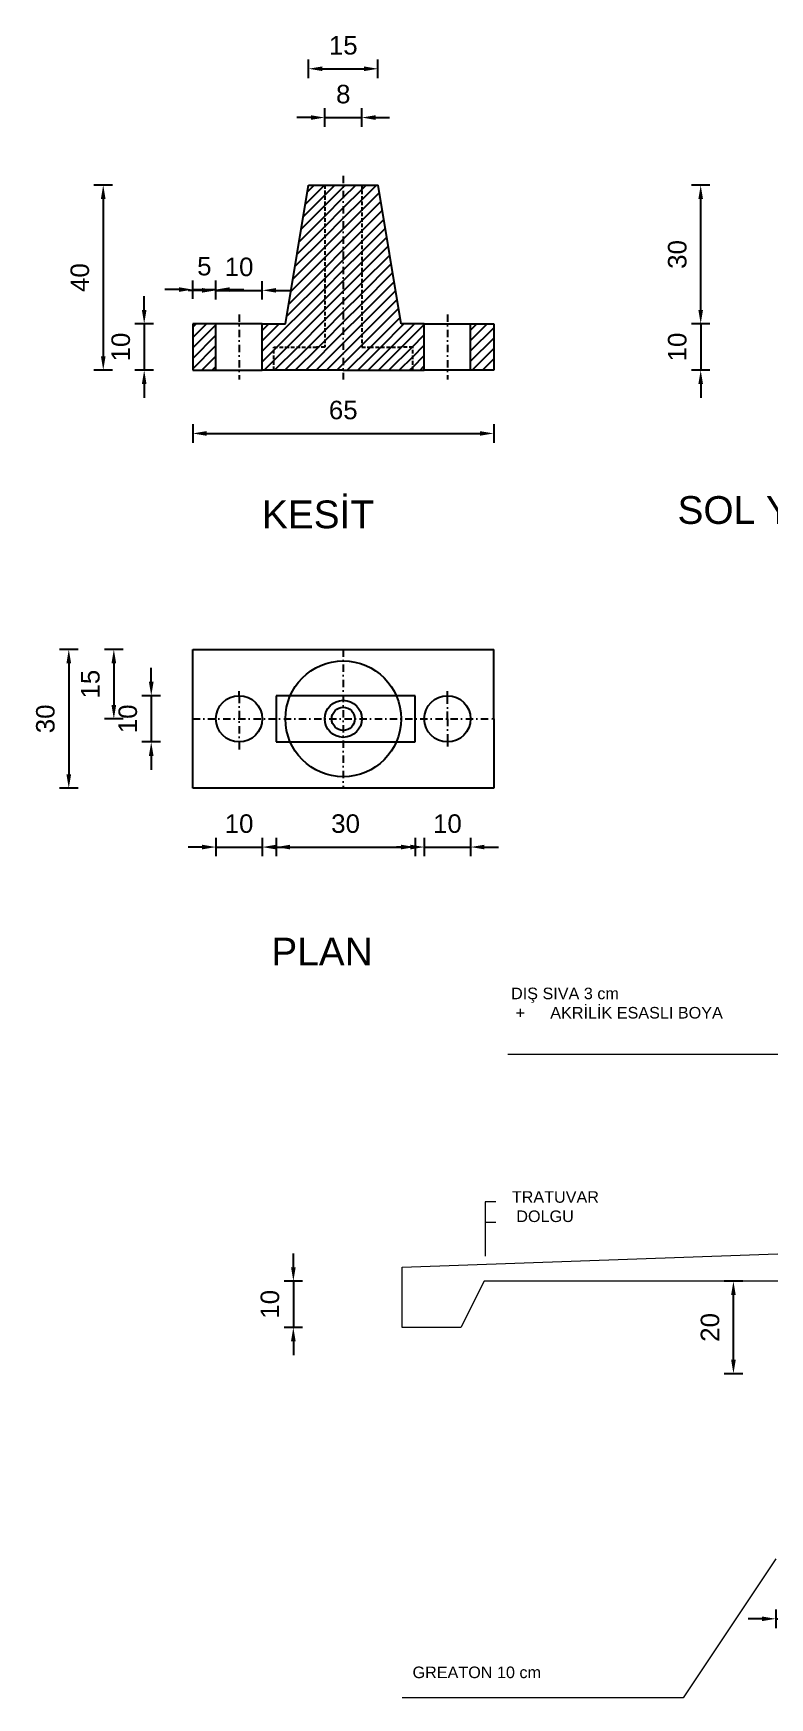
# Model space of a CAD drawing. Header units: millimetres. Extents: x 2100 to 32787, y 24082 to 35493.
# Drawn here: x 4452.3 to 4611.4, y 24094.3 to 24453.9 of the extents above; entities that cross this region are included whole.
import ezdxf

# ---------------------------------------------------------------- set-up
doc = ezdxf.new("R2010")
doc.units = ezdxf.units.MM
doc.linetypes.add('DASHDOT2', pattern=[12.7, 6.35, -3.175, 0, -3.175])
doc.linetypes.add('HIDDEN2', pattern=[4.7625, 3.175, -1.5875])
doc.layers.get('Defpoints').update_dxf_attribs({"color": 231, "linetype": 'HIDDEN2'})
for name, color, linetype in [('GİZLİ', 71, 'HIDDEN2'), ('MERKEZ', 51, 'DASHDOT2'), ('TARAMA', 130, 'Continuous'), ('YAZI', 20, 'Continuous'), ('ÖLÇÜ', 181, 'Continuous')]:
    doc.layers.add(name, color=color, linetype=linetype)
doc.styles.add('Annotative', font='arial.ttf')
doc.styles.get("Standard").update_dxf_attribs({"font": 'arial.ttf'})
doc.dimstyles.new('ISO-25', dxfattribs={"dimtxt": 4, "dimasz": 3, "dimexe": 2, "dimexo": 0.625, "dimgap": 3, "dimtad": 1, "dimtxsty": 'Standard', "dimcen": 2.5, "dimadec": 0, "dimazin": 0, "dimtfac": 1, "dimtix": 1, "dimtmove": 0, "dimatfit": 0, "dimfxl": 2, "dimfxlon": 1, "dimarcsym": 0})
pattern_1 = [(45, (-4733.7404, -386.1261), (-1.122532015, 1.122532015), [])]

# ---------------------------------------------------------------- blocks, each defined once
blk = doc.blocks.new('*D2492')
at = {"layer": 'Defpoints', "color": 0, "lineweight": 70, "ltscale": 0.25, "transparency": 16777216}
for p in [(4526.76, 24446.26), (4511.76, 24421.14), (4526.76, 24421.14)]:
    blk.add_point(p, dxfattribs=at)
at = {"layer": 'ÖLÇÜ', "color": 0, "lineweight": -2, "ltscale": 0.25, "transparency": 16777216}
for p, q in [((4511.76, 24444.26), (4511.76, 24448.26)), ((4514.76, 24446.26), (4523.76, 24446.26)), ((4526.76, 24444.26), (4526.76, 24448.26))]:
    blk.add_line(p, q, dxfattribs=at)
at = {"layer": 'ÖLÇÜ', "color": 0, "lineweight": 70, "ltscale": 0.25, "transparency": 16777216}
for points in [[(4514.76, 24446.76), (4514.76, 24445.76), (4511.76, 24446.26)], [(4523.76, 24446.76), (4523.76, 24445.76), (4526.76, 24446.26)]]:
    blk.add_solid(points, dxfattribs=at)
at = {"layer": 'ÖLÇÜ', "color": 0, "ltscale": 0.25, "transparency": 16777216, "insert": (4519.26, 24451.3), "char_height": 4, "attachment_point": 5}
blk.add_mtext('15', dxfattribs=at)
blk = doc.blocks.new('*D2493')
at = {"layer": 'Defpoints', "color": 0, "lineweight": 70, "ltscale": 0.25, "transparency": 16777216}
for p in [(4523.26, 24435.72), (4515.26, 24421.14), (4523.26, 24421.14)]:
    blk.add_point(p, dxfattribs=at)
at = {"layer": 'ÖLÇÜ', "color": 0, "lineweight": -2, "ltscale": 0.25, "transparency": 16777216}
for p, q in [((4512.26, 24435.72), (4509.26, 24435.72)), ((4515.26, 24433.72), (4515.26, 24437.72)), ((4515.26, 24435.72), (4523.26, 24435.72)), ((4523.26, 24433.72), (4523.26, 24437.72)), ((4526.26, 24435.72), (4529.26, 24435.72))]:
    blk.add_line(p, q, dxfattribs=at)
at = {"layer": 'ÖLÇÜ', "color": 0, "lineweight": 70, "ltscale": 0.25, "transparency": 16777216}
for points in [[(4512.26, 24436.22), (4512.26, 24435.22), (4515.26, 24435.72)], [(4526.26, 24436.22), (4526.26, 24435.22), (4523.26, 24435.72)]]:
    blk.add_solid(points, dxfattribs=at)
at = {"layer": 'ÖLÇÜ', "color": 0, "ltscale": 0.25, "transparency": 16777216, "insert": (4519.26, 24440.76), "char_height": 4, "attachment_point": 5}
blk.add_mtext('8', dxfattribs=at)
blk = doc.blocks.new('*D2494')
at = {"layer": 'Defpoints', "color": 0, "lineweight": 70, "ltscale": 0.25, "transparency": 16777216}
for p in [(4486.76, 24391.14), (4476.27, 24381.14), (4486.76, 24381.14)]:
    blk.add_point(p, dxfattribs=at)
at = {"layer": 'ÖLÇÜ', "color": 0, "lineweight": -2, "ltscale": 0.25, "transparency": 16777216}
for p, q in [((4476.27, 24394.14), (4476.27, 24397.14)), ((4478.27, 24391.14), (4474.27, 24391.14)), ((4476.27, 24391.14), (4476.27, 24381.14)), ((4478.27, 24381.14), (4474.27, 24381.14)), ((4476.27, 24378.14), (4476.27, 24375.14))]:
    blk.add_line(p, q, dxfattribs=at)
at = {"layer": 'ÖLÇÜ', "color": 0, "lineweight": 70, "ltscale": 0.25, "transparency": 16777216}
for points in [[(4475.77, 24394.14), (4476.77, 24394.14), (4476.27, 24391.14)], [(4475.77, 24378.14), (4476.77, 24378.14), (4476.27, 24381.14)]]:
    blk.add_solid(points, dxfattribs=at)
at = {"layer": 'ÖLÇÜ', "color": 0, "ltscale": 0.25, "transparency": 16777216, "insert": (4471.22, 24386.14), "char_height": 4, "attachment_point": 5, "rotation": 90}
blk.add_mtext('10', dxfattribs=at)
blk = doc.blocks.new('*D2495')
at = {"layer": 'Defpoints', "color": 0, "lineweight": 70, "ltscale": 0.25, "transparency": 16777216}
for p in [(4491.76, 24398.55), (4486.76, 24391.14), (4491.76, 24391.14)]:
    blk.add_point(p, dxfattribs=at)
at = {"layer": 'ÖLÇÜ', "color": 0, "lineweight": -2, "ltscale": 0.25, "transparency": 16777216}
for p, q in [((4483.76, 24398.55), (4480.76, 24398.55)), ((4486.76, 24396.55), (4486.76, 24400.55)), ((4486.76, 24398.55), (4491.76, 24398.55)), ((4491.76, 24396.55), (4491.76, 24400.55)), ((4494.76, 24398.55), (4497.76, 24398.55))]:
    blk.add_line(p, q, dxfattribs=at)
at = {"layer": 'ÖLÇÜ', "color": 0, "lineweight": 70, "ltscale": 0.25, "transparency": 16777216}
for points in [[(4483.76, 24399.05), (4483.76, 24398.05), (4486.76, 24398.55)], [(4494.76, 24399.05), (4494.76, 24398.05), (4491.76, 24398.55)]]:
    blk.add_solid(points, dxfattribs=at)
at = {"layer": 'ÖLÇÜ', "color": 0, "ltscale": 0.25, "transparency": 16777216, "insert": (4489.26, 24403.59), "char_height": 4, "attachment_point": 5}
blk.add_mtext('5', dxfattribs=at)
blk = doc.blocks.new('*D2496')
at = {"layer": 'Defpoints', "color": 0, "lineweight": 70, "ltscale": 0.25, "transparency": 16777216}
for p in [(4501.76, 24398.39), (4491.76, 24391.14), (4501.76, 24391.14)]:
    blk.add_point(p, dxfattribs=at)
at = {"layer": 'ÖLÇÜ', "color": 0, "lineweight": -2, "ltscale": 0.25, "transparency": 16777216}
for p, q in [((4488.76, 24398.39), (4485.76, 24398.39)), ((4491.76, 24396.39), (4491.76, 24400.39)), ((4491.76, 24398.39), (4501.76, 24398.39)), ((4501.76, 24396.39), (4501.76, 24400.39)), ((4504.76, 24398.39), (4507.76, 24398.39))]:
    blk.add_line(p, q, dxfattribs=at)
at = {"layer": 'ÖLÇÜ', "color": 0, "lineweight": 70, "ltscale": 0.25, "transparency": 16777216}
for points in [[(4488.76, 24398.89), (4488.76, 24397.89), (4491.76, 24398.39)], [(4504.76, 24398.89), (4504.76, 24397.89), (4501.76, 24398.39)]]:
    blk.add_solid(points, dxfattribs=at)
at = {"layer": 'ÖLÇÜ', "color": 0, "ltscale": 0.25, "transparency": 16777216, "insert": (4496.76, 24403.43), "char_height": 4, "attachment_point": 5}
blk.add_mtext('10', dxfattribs=at)
blk = doc.blocks.new('*D2497')
at = {"layer": 'Defpoints', "color": 0, "lineweight": 70, "ltscale": 0.25, "transparency": 16777216}
for p in [(4526.76, 24421.14), (4467.42, 24381.14), (4526.76, 24381.14)]:
    blk.add_point(p, dxfattribs=at)
at = {"layer": 'ÖLÇÜ', "color": 0, "lineweight": -2, "ltscale": 0.25, "transparency": 16777216}
for p, q in [((4469.42, 24421.14), (4465.42, 24421.14)), ((4467.42, 24418.14), (4467.42, 24384.14)), ((4469.42, 24381.14), (4465.42, 24381.14))]:
    blk.add_line(p, q, dxfattribs=at)
at = {"layer": 'ÖLÇÜ', "color": 0, "lineweight": 70, "ltscale": 0.25, "transparency": 16777216}
for points in [[(4466.92, 24418.14), (4467.92, 24418.14), (4467.42, 24421.14)], [(4466.92, 24384.14), (4467.92, 24384.14), (4467.42, 24381.14)]]:
    blk.add_solid(points, dxfattribs=at)
at = {"layer": 'ÖLÇÜ', "color": 0, "ltscale": 0.25, "transparency": 16777216, "insert": (4462.38, 24401.14), "char_height": 4, "attachment_point": 5, "rotation": 90}
blk.add_mtext('40', dxfattribs=at)
blk = doc.blocks.new('*D2498')
at = {"layer": 'Defpoints', "color": 0, "lineweight": 70, "ltscale": 0.25, "transparency": 16777216}
for p in [(4486.76, 24381.14), (4551.76, 24381.14), (4551.76, 24367.47)]:
    blk.add_point(p, dxfattribs=at)
at = {"layer": 'ÖLÇÜ', "color": 0, "lineweight": -2, "ltscale": 0.25, "transparency": 16777216}
for p, q in [((4486.76, 24369.47), (4486.76, 24365.47)), ((4489.76, 24367.47), (4548.76, 24367.47)), ((4551.76, 24369.47), (4551.76, 24365.47))]:
    blk.add_line(p, q, dxfattribs=at)
at = {"layer": 'ÖLÇÜ', "color": 0, "lineweight": 70, "ltscale": 0.25, "transparency": 16777216}
for points in [[(4489.76, 24367.97), (4489.76, 24366.97), (4486.76, 24367.47)], [(4548.76, 24367.97), (4548.76, 24366.97), (4551.76, 24367.47)]]:
    blk.add_solid(points, dxfattribs=at)
at = {"layer": 'ÖLÇÜ', "color": 0, "ltscale": 0.25, "transparency": 16777216, "insert": (4519.26, 24372.51), "char_height": 4, "attachment_point": 5}
blk.add_mtext('65', dxfattribs=at)
blk = doc.blocks.new('*D2500')
at = {"layer": 'Defpoints', "color": 0, "lineweight": 70, "ltscale": 0.25, "transparency": 16777216}
for p in [(4611.79, 24391.14), (4596.46, 24381.14), (4611.79, 24381.14)]:
    blk.add_point(p, dxfattribs=at)
at = {"layer": 'ÖLÇÜ', "color": 0, "lineweight": -2, "ltscale": 0.25, "transparency": 16777216}
for p, q in [((4596.46, 24394.14), (4596.46, 24397.14)), ((4598.46, 24391.14), (4594.46, 24391.14)), ((4596.46, 24391.14), (4596.46, 24381.14)), ((4598.46, 24381.14), (4594.46, 24381.14)), ((4596.46, 24378.14), (4596.46, 24375.14))]:
    blk.add_line(p, q, dxfattribs=at)
at = {"layer": 'ÖLÇÜ', "color": 0, "lineweight": 70, "ltscale": 0.25, "transparency": 16777216}
for points in [[(4595.96, 24394.14), (4596.96, 24394.14), (4596.46, 24391.14)], [(4595.96, 24378.14), (4596.96, 24378.14), (4596.46, 24381.14)]]:
    blk.add_solid(points, dxfattribs=at)
at = {"layer": 'ÖLÇÜ', "color": 0, "ltscale": 0.25, "transparency": 16777216, "insert": (4591.42, 24386.14), "char_height": 4, "attachment_point": 5, "rotation": 90}
blk.add_mtext('10', dxfattribs=at)
blk = doc.blocks.new('*D2501')
at = {"layer": 'Defpoints', "color": 0, "lineweight": 70, "ltscale": 0.25, "transparency": 16777216}
for p in [(4596.46, 24421.14), (4619.29, 24421.14), (4614.29, 24391.14)]:
    blk.add_point(p, dxfattribs=at)
at = {"layer": 'ÖLÇÜ', "color": 0, "lineweight": -2, "ltscale": 0.25, "transparency": 16777216}
for p, q in [((4598.46, 24421.14), (4594.46, 24421.14)), ((4596.46, 24394.14), (4596.46, 24418.14)), ((4598.46, 24391.14), (4594.46, 24391.14))]:
    blk.add_line(p, q, dxfattribs=at)
at = {"layer": 'ÖLÇÜ', "color": 0, "lineweight": 70, "ltscale": 0.25, "transparency": 16777216}
for points in [[(4595.96, 24418.14), (4596.96, 24418.14), (4596.46, 24421.14)], [(4595.96, 24394.14), (4596.96, 24394.14), (4596.46, 24391.14)]]:
    blk.add_solid(points, dxfattribs=at)
at = {"layer": 'ÖLÇÜ', "color": 0, "ltscale": 0.25, "transparency": 16777216, "insert": (4591.42, 24406.14), "char_height": 4, "attachment_point": 5, "rotation": 90}
blk.add_mtext('30', dxfattribs=at)
blk = doc.blocks.new('*D2503')
at = {"layer": 'Defpoints', "color": 0, "lineweight": 70, "ltscale": 0.25, "transparency": 16777216}
for p in [(4504.76, 24300.81), (4534.76, 24300.81), (4534.76, 24278.11)]:
    blk.add_point(p, dxfattribs=at)
at = {"layer": 'ÖLÇÜ', "color": 0, "lineweight": -2, "ltscale": 0.25, "transparency": 16777216}
for p, q in [((4504.76, 24280.11), (4504.76, 24276.11)), ((4534.76, 24280.11), (4534.76, 24276.11)), ((4507.76, 24278.11), (4531.76, 24278.11))]:
    blk.add_line(p, q, dxfattribs=at)
at = {"layer": 'ÖLÇÜ', "color": 0, "lineweight": 70, "ltscale": 0.25, "transparency": 16777216}
for points in [[(4507.76, 24278.61), (4507.76, 24277.61), (4504.76, 24278.11)], [(4531.76, 24278.61), (4531.76, 24277.61), (4534.76, 24278.11)]]:
    blk.add_solid(points, dxfattribs=at)
at = {"layer": 'ÖLÇÜ', "color": 0, "ltscale": 0.25, "transparency": 16777216, "insert": (4519.76, 24283.15), "char_height": 4, "attachment_point": 5}
blk.add_mtext('30', dxfattribs=at)
blk = doc.blocks.new('*D2504')
at = {"layer": 'Defpoints', "color": 0, "lineweight": 70, "ltscale": 0.25, "transparency": 16777216}
for p in [(4491.76, 24305.81), (4501.76, 24305.81), (4501.76, 24278.11)]:
    blk.add_point(p, dxfattribs=at)
at = {"layer": 'ÖLÇÜ', "color": 0, "lineweight": -2, "ltscale": 0.25, "transparency": 16777216}
for p, q in [((4491.76, 24280.11), (4491.76, 24276.11)), ((4501.76, 24280.11), (4501.76, 24276.11)), ((4488.76, 24278.11), (4485.76, 24278.11)), ((4491.76, 24278.11), (4501.76, 24278.11)), ((4504.76, 24278.11), (4507.76, 24278.11))]:
    blk.add_line(p, q, dxfattribs=at)
at = {"layer": 'ÖLÇÜ', "color": 0, "lineweight": 70, "ltscale": 0.25, "transparency": 16777216}
for points in [[(4488.76, 24278.61), (4488.76, 24277.61), (4491.76, 24278.11)], [(4504.76, 24278.61), (4504.76, 24277.61), (4501.76, 24278.11)]]:
    blk.add_solid(points, dxfattribs=at)
at = {"layer": 'ÖLÇÜ', "color": 0, "ltscale": 0.25, "transparency": 16777216, "insert": (4496.76, 24283.15), "char_height": 4, "attachment_point": 5}
blk.add_mtext('10', dxfattribs=at)
blk = doc.blocks.new('*D2505')
at = {"layer": 'Defpoints', "color": 0, "lineweight": 70, "ltscale": 0.25, "transparency": 16777216}
for p in [(4536.76, 24305.81), (4546.76, 24305.81), (4546.76, 24278.11)]:
    blk.add_point(p, dxfattribs=at)
at = {"layer": 'ÖLÇÜ', "color": 0, "lineweight": -2, "ltscale": 0.25, "transparency": 16777216}
for p, q in [((4536.76, 24280.11), (4536.76, 24276.11)), ((4546.76, 24280.11), (4546.76, 24276.11)), ((4533.76, 24278.11), (4530.76, 24278.11)), ((4536.76, 24278.11), (4546.76, 24278.11)), ((4549.76, 24278.11), (4552.76, 24278.11))]:
    blk.add_line(p, q, dxfattribs=at)
at = {"layer": 'ÖLÇÜ', "color": 0, "lineweight": 70, "ltscale": 0.25, "transparency": 16777216}
for points in [[(4533.76, 24278.61), (4533.76, 24277.61), (4536.76, 24278.11)], [(4549.76, 24278.61), (4549.76, 24277.61), (4546.76, 24278.11)]]:
    blk.add_solid(points, dxfattribs=at)
at = {"layer": 'ÖLÇÜ', "color": 0, "ltscale": 0.25, "transparency": 16777216, "insert": (4541.76, 24283.15), "char_height": 4, "attachment_point": 5}
blk.add_mtext('10', dxfattribs=at)
blk = doc.blocks.new('*D2506')
at = {"layer": 'Defpoints', "color": 0, "lineweight": 70, "ltscale": 0.25, "transparency": 16777216}
for p in [(4504.76, 24310.81), (4477.79, 24300.81), (4504.76, 24300.81)]:
    blk.add_point(p, dxfattribs=at)
at = {"layer": 'ÖLÇÜ', "color": 0, "lineweight": -2, "ltscale": 0.25, "transparency": 16777216}
for p, q in [((4477.79, 24313.81), (4477.79, 24316.81)), ((4479.79, 24310.81), (4475.79, 24310.81)), ((4477.79, 24310.81), (4477.79, 24300.81)), ((4479.79, 24300.81), (4475.79, 24300.81)), ((4477.79, 24297.81), (4477.79, 24294.81))]:
    blk.add_line(p, q, dxfattribs=at)
at = {"layer": 'ÖLÇÜ', "color": 0, "lineweight": 70, "ltscale": 0.25, "transparency": 16777216}
for points in [[(4477.29, 24313.81), (4478.29, 24313.81), (4477.79, 24310.81)], [(4477.29, 24297.81), (4478.29, 24297.81), (4477.79, 24300.81)]]:
    blk.add_solid(points, dxfattribs=at)
at = {"layer": 'ÖLÇÜ', "color": 0, "ltscale": 0.25, "transparency": 16777216, "insert": (4472.74, 24305.81), "char_height": 4, "attachment_point": 5, "rotation": 90}
blk.add_mtext('10', dxfattribs=at)
blk = doc.blocks.new('*D2507')
at = {"layer": 'Defpoints', "color": 0, "lineweight": 70, "ltscale": 0.25, "transparency": 16777216}
for p in [(4486.76, 24320.81), (4459.98, 24290.81), (4486.76, 24290.81)]:
    blk.add_point(p, dxfattribs=at)
at = {"layer": 'ÖLÇÜ', "color": 0, "lineweight": -2, "ltscale": 0.25, "transparency": 16777216}
for p, q in [((4461.98, 24320.81), (4457.98, 24320.81)), ((4459.98, 24317.81), (4459.98, 24293.81)), ((4461.98, 24290.81), (4457.98, 24290.81))]:
    blk.add_line(p, q, dxfattribs=at)
at = {"layer": 'ÖLÇÜ', "color": 0, "lineweight": 70, "ltscale": 0.25, "transparency": 16777216}
for points in [[(4459.48, 24317.81), (4460.48, 24317.81), (4459.98, 24320.81)], [(4459.48, 24293.81), (4460.48, 24293.81), (4459.98, 24290.81)]]:
    blk.add_solid(points, dxfattribs=at)
at = {"layer": 'ÖLÇÜ', "color": 0, "ltscale": 0.25, "transparency": 16777216, "insert": (4454.94, 24305.81), "char_height": 4, "attachment_point": 5, "rotation": 90}
blk.add_mtext('30', dxfattribs=at)
blk = doc.blocks.new('*D2508')
at = {"layer": 'Defpoints', "color": 0, "lineweight": 70, "ltscale": 0.25, "transparency": 16777216}
for p in [(4486.76, 24320.81), (4469.71, 24305.81), (4486.76, 24305.81)]:
    blk.add_point(p, dxfattribs=at)
at = {"layer": 'ÖLÇÜ', "color": 0, "lineweight": -2, "ltscale": 0.25, "transparency": 16777216}
for p, q in [((4471.71, 24320.81), (4467.71, 24320.81)), ((4469.71, 24317.81), (4469.71, 24308.81)), ((4471.71, 24305.81), (4467.71, 24305.81))]:
    blk.add_line(p, q, dxfattribs=at)
at = {"layer": 'ÖLÇÜ', "color": 0, "lineweight": 70, "ltscale": 0.25, "transparency": 16777216}
for points in [[(4469.21, 24317.81), (4470.21, 24317.81), (4469.71, 24320.81)], [(4469.21, 24308.81), (4470.21, 24308.81), (4469.71, 24305.81)]]:
    blk.add_solid(points, dxfattribs=at)
at = {"layer": 'ÖLÇÜ', "color": 0, "ltscale": 0.25, "transparency": 16777216, "insert": (4464.66, 24313.31), "char_height": 4, "attachment_point": 5, "rotation": 90}
blk.add_mtext('15', dxfattribs=at)
blk = doc.blocks.new('*D2557')
at = {"layer": 'Defpoints', "color": 0, "lineweight": 70, "transparency": 16777216}
for p in [(4612.7, 24124.33), (4617.7, 24124.33), (4617.7, 24111.38)]:
    blk.add_point(p, dxfattribs=at)
at = {"layer": 'ÖLÇÜ', "color": 0, "lineweight": -2, "transparency": 16777216}
for p, q in [((4609.7, 24111.38), (4606.7, 24111.38)), ((4612.7, 24113.38), (4612.7, 24109.38)), ((4612.7, 24111.38), (4617.7, 24111.38)), ((4617.7, 24113.38), (4617.7, 24109.38)), ((4620.7, 24111.38), (4623.7, 24111.38))]:
    blk.add_line(p, q, dxfattribs=at)
at = {"layer": 'ÖLÇÜ', "color": 0, "lineweight": 70, "transparency": 16777216}
for points in [[(4609.7, 24111.88), (4609.7, 24110.88), (4612.7, 24111.38)], [(4620.7, 24111.88), (4620.7, 24110.88), (4617.7, 24111.38)]]:
    blk.add_solid(points, dxfattribs=at)
at = {"layer": 'ÖLÇÜ', "color": 0, "lineweight": 5, "transparency": 16777216, "insert": (4615.2, 24116.42), "char_height": 4, "attachment_point": 5}
blk.add_mtext('5', dxfattribs=at)
blk = doc.blocks.new('*D2560')
at = {"layer": 'Defpoints', "color": 0, "lineweight": 70, "transparency": 16777216}
for p in [(4603.53, 24184.33), (4617.7, 24184.33), (4617.7, 24164.33)]:
    blk.add_point(p, dxfattribs=at)
at = {"layer": 'ÖLÇÜ', "color": 0, "lineweight": -2, "transparency": 16777216}
for p, q in [((4605.53, 24184.33), (4601.53, 24184.33)), ((4603.53, 24167.33), (4603.53, 24181.33)), ((4605.53, 24164.33), (4601.53, 24164.33))]:
    blk.add_line(p, q, dxfattribs=at)
at = {"layer": 'ÖLÇÜ', "color": 0, "lineweight": 70, "transparency": 16777216}
for points in [[(4603.03, 24181.33), (4604.03, 24181.33), (4603.53, 24184.33)], [(4603.03, 24167.33), (4604.03, 24167.33), (4603.53, 24164.33)]]:
    blk.add_solid(points, dxfattribs=at)
at = {"layer": 'ÖLÇÜ', "color": 0, "lineweight": 5, "transparency": 16777216, "insert": (4598.49, 24174.33), "char_height": 4, "attachment_point": 5, "rotation": 90}
blk.add_mtext('20', dxfattribs=at)
blk = doc.blocks.new('*D2561')
at = {"layer": 'Defpoints', "color": 0, "lineweight": 70, "transparency": 16777216}
for p in [(4549.66, 24184.33), (4508.48, 24174.33), (4531.99, 24174.33)]:
    blk.add_point(p, dxfattribs=at)
at = {"layer": 'ÖLÇÜ', "color": 0, "lineweight": -2, "transparency": 16777216}
for p, q in [((4508.48, 24187.33), (4508.48, 24190.33)), ((4510.48, 24184.33), (4506.48, 24184.33)), ((4508.48, 24184.33), (4508.48, 24174.33)), ((4510.48, 24174.33), (4506.48, 24174.33)), ((4508.48, 24171.33), (4508.48, 24168.33))]:
    blk.add_line(p, q, dxfattribs=at)
at = {"layer": 'ÖLÇÜ', "color": 0, "lineweight": 70, "transparency": 16777216}
for points in [[(4507.98, 24187.33), (4508.98, 24187.33), (4508.48, 24184.33)], [(4507.98, 24171.33), (4508.98, 24171.33), (4508.48, 24174.33)]]:
    blk.add_solid(points, dxfattribs=at)
at = {"layer": 'ÖLÇÜ', "color": 0, "lineweight": 5, "transparency": 16777216, "insert": (4503.44, 24179.33), "char_height": 4, "attachment_point": 5, "rotation": 90}
blk.add_mtext('10', dxfattribs=at)

msp = doc.modelspace()

# ---------------------------------------------------------------- hatches: boundary and pattern name
at = {"layer": 'TARAMA', "ltscale": 0.25}
h = msp.add_hatch(dxfattribs=at)
h.set_pattern_fill('ANSI31', color=256, scale=0.5)
h.set_pattern_definition(pattern_1)
h.paths.add_polyline_path([(4515.265, 24421.14), (4511.765, 24421.14), (4506.765, 24391.14), (4501.765, 24391.14), (4501.765, 24381.14), (4504.265, 24381.14), (4504.265, 24386.14), (4506.765, 24386.14), (4513.515, 24386.14), (4515.265, 24386.14)])
h = msp.add_hatch(dxfattribs=at)
h.set_pattern_fill('ANSI31', color=256, scale=0.5)
h.set_pattern_definition(pattern_1)
h.paths.add_polyline_path([(4519.265, 24421.14), (4515.265, 24421.14), (4515.265, 24386.14), (4513.515, 24386.14), (4506.765, 24386.14), (4504.265, 24386.14), (4504.265, 24381.14), (4519.265, 24381.14)])
h = msp.add_hatch(dxfattribs=at)
h.set_pattern_fill('ANSI31', color=256, scale=0.5)
h.set_pattern_definition(pattern_1)
h.paths.add_polyline_path([(4523.265, 24421.14), (4519.265, 24421.14), (4519.265, 24381.14), (4534.265, 24381.14), (4534.265, 24386.14), (4531.765, 24386.14), (4525.015, 24386.14), (4523.265, 24386.14)])
h = msp.add_hatch(dxfattribs=at)
h.set_pattern_fill('ANSI31', color=256, scale=0.5)
h.set_pattern_definition(pattern_1)
h.paths.add_polyline_path([(4526.765, 24421.14), (4523.265, 24421.14), (4523.265, 24386.14), (4525.015, 24386.14), (4531.765, 24386.14), (4534.265, 24386.14), (4534.265, 24381.14), (4536.765, 24381.14), (4536.765, 24391.14), (4531.765, 24391.14)])
h = msp.add_hatch(dxfattribs=at)
h.set_pattern_fill('ANSI31', color=256, scale=0.5)
h.set_pattern_definition(pattern_1)
h.paths.add_polyline_path([(4491.765, 24391.14), (4486.765, 24391.14), (4486.765, 24381.14), (4491.765, 24381.14)])
h = msp.add_hatch(dxfattribs=at)
h.set_pattern_fill('ANSI31', color=256, scale=0.5)
h.set_pattern_definition(pattern_1)
h.paths.add_polyline_path([(4551.765, 24391.14), (4546.765, 24391.14), (4546.765, 24381.14), (4551.765, 24381.14)])

# ---------------------------------------------------------------- linework, layer by layer
at = {"ltscale": 3}
for p, q in [((4506.765, 24391.14), (4511.765, 24421.14)), ((4511.765, 24421.14), (4515.265, 24421.14)), ((4515.265, 24421.14), (4523.265, 24421.14)), ((4523.265, 24421.14), (4526.765, 24421.14)), ((4531.765, 24391.14), (4526.765, 24421.14)), ((4486.765, 24391.14), (4486.765, 24381.14)), ((4491.765, 24391.14), (4486.765, 24391.14)), ((4491.765, 24381.14), (4491.765, 24391.14)), ((4501.765, 24391.14), (4491.765, 24391.14)), ((4501.765, 24381.14), (4501.765, 24391.14)), ((4501.765, 24391.14), (4506.765, 24391.14)), ((4536.765, 24391.14), (4531.765, 24391.14)), ((4536.765, 24381.14), (4536.765, 24391.14)), ((4536.765, 24391.14), (4546.765, 24391.14)), ((4546.765, 24381.14), (4546.765, 24391.14)), ((4546.765, 24391.14), (4551.765, 24391.14)), ((4551.765, 24391.14), (4551.765, 24381.14)), ((4486.765, 24381.14), (4491.765, 24381.14)), ((4491.765, 24381.14), (4496.765, 24381.14)), ((4496.765, 24381.14), (4501.765, 24381.14)), ((4504.265, 24381.14), (4501.765, 24381.14)), ((4519.265, 24381.14), (4504.265, 24381.14)), ((4519.265, 24381.14), (4534.265, 24381.14)), ((4534.265, 24381.14), (4536.765, 24381.14)), ((4541.765, 24381.14), (4536.765, 24381.14)), ((4546.765, 24381.14), (4541.765, 24381.14)), ((4551.765, 24381.14), (4546.765, 24381.14)), ((4551.765, 24381.14), (4551.765, 24381.14)), ((4486.765, 24305.812), (4486.765, 24320.812)), ((4486.765, 24320.812), (4551.765, 24320.812)), ((4551.765, 24305.812), (4551.765, 24320.812)), ((4534.765, 24310.812), (4504.765, 24310.812)), ((4504.765, 24310.812), (4504.765, 24305.812)), ((4534.765, 24300.812), (4534.765, 24310.812)), ((4486.765, 24290.812), (4486.765, 24305.812)), ((4504.765, 24305.812), (4504.765, 24300.812)), ((4551.765, 24305.812), (4551.765, 24290.812)), ((4504.765, 24300.812), (4534.765, 24300.812)), ((4551.765, 24290.812), (4486.765, 24290.812))]:
    msp.add_line(p, q, dxfattribs=at)
at = {"lineweight": 5}
for p, q in [((4637.698, 24233.312), (4554.834, 24233.312)), ((4552.195, 24201.429), (4549.897, 24201.429)), ((4549.897, 24201.429), (4549.897, 24189.716)), ((4552.195, 24197.014), (4549.897, 24197.014)), ((4531.994, 24187.331), (4637.698, 24191.138)), ((4531.994, 24184.331), (4531.994, 24187.331)), ((4531.994, 24174.331), (4531.994, 24184.331)), ((4612.698, 24124.332), (4592.698, 24094.332)), ((4592.698, 24094.332), (4531.994, 24094.332))]:
    msp.add_line(p, q, dxfattribs=at)
msp.add_lwpolyline([(4638.024, 24184.331), (4549.665, 24184.331), (4544.665, 24174.331), (4531.994, 24174.331)], dxfattribs=at)
at = {"ltscale": 3}
for centre, radius in [((4519.265, 24305.812), 12.5), ((4496.765, 24305.812), 5), ((4519.265, 24305.812), 4), ((4541.765, 24305.812), 5), ((4519.265, 24305.812), 2.5)]:
    msp.add_circle(centre, radius, dxfattribs=at)
at = {"layer": 'GİZLİ', "ltscale": 0.25}
for p, q in [((4515.265, 24421.14), (4515.265, 24386.14)), ((4523.265, 24421.14), (4523.265, 24386.14)), ((4504.265, 24381.14), (4504.265, 24386.14)), ((4504.265, 24386.14), (4506.765, 24386.14)), ((4506.765, 24386.14), (4513.515, 24386.14)), ((4515.265, 24386.14), (4513.515, 24386.14)), ((4523.265, 24386.14), (4525.015, 24386.14)), ((4525.015, 24386.14), (4531.765, 24386.14)), ((4534.265, 24386.14), (4531.765, 24386.14)), ((4534.265, 24381.14), (4534.265, 24386.14))]:
    msp.add_line(p, q, dxfattribs=at)
at = {"layer": 'MERKEZ', "ltscale": 0.25}
for p, q in [((4519.265, 24423.14), (4519.265, 24379.14)), ((4496.765, 24393.14), (4496.765, 24379.14)), ((4541.765, 24393.14), (4541.765, 24379.14)), ((4519.265, 24320.812), (4519.265, 24290.812)), ((4496.765, 24310.812), (4496.765, 24311.812)), ((4496.765, 24310.812), (4496.765, 24300.812)), ((4541.765, 24310.812), (4541.765, 24311.812)), ((4541.765, 24305.812), (4541.765, 24310.812)), ((4486.765, 24305.812), (4551.765, 24305.812)), ((4541.765, 24305.812), (4541.765, 24300.812)), ((4496.765, 24300.812), (4496.765, 24298.812)), ((4541.765, 24300.812), (4541.765, 24299.812))]:
    msp.add_line(p, q, dxfattribs=at)

# ---------------------------------------------------------------- texts
at = {"layer": 'YAZI', "ltscale": 0.25, "char_height": 6, "attachment_point": 1, "style": 'Annotative'}
for s, insert, width in [('SOL YAN GÖRÜNÜŞ', (4591.459, 24353.929), 89.44642), ('KESİT', (4501.697, 24352.986), 63.61175), ('PLAN', (4503.729, 24258.527), 74.4534)]:
    msp.add_mtext(s, dxfattribs=dict(at, insert=insert, width=width))
at = {"layer": 'YAZI', "lineweight": 5, "insert": (4555.501, 24247.736), "char_height": 2.5, "width": 95.41384, "attachment_point": 1, "style": 'Annotative'}
msp.add_mtext('DIŞ SIVA 3 cm\\P\\pxi-3,l3.38813,t3.38813;+^IAKRİLİK ESASLI BOYA ', dxfattribs=at)
at = {"layer": 'YAZI', "lineweight": 5, "ltscale": 0.2, "char_height": 2.5, "attachment_point": 1, "style": 'Annotative'}
for s, insert, width in [('TRATUVAR \\P DOLGU', (4555.667, 24203.768), 58.18857), ('GREATON 10 cm', (4534.222, 24101.063), 89.19938)]:
    msp.add_mtext(s, dxfattribs=dict(at, insert=insert, width=width))

# ---------------------------------------------------------------- dimensions: what is measured, and where the dimension line sits
at = {"layer": 'ÖLÇÜ', "ltscale": 0.25}
for base, p1, p2, picture, middle in [((4526.765, 24446.257), (4511.765, 24421.14), (4526.765, 24421.14), '*D2492', (4519.265, 24451.299)), ((4523.265, 24435.72), (4515.265, 24421.14), (4523.265, 24421.14), '*D2493', (4519.265, 24440.762)), ((4491.765, 24398.554), (4486.765, 24391.14), (4491.765, 24391.14), '*D2495', (4489.265, 24403.588)), ((4501.765, 24398.388), (4491.765, 24391.14), (4501.765, 24391.14), '*D2496', (4496.765, 24403.43)), ((4551.765, 24367.471), (4486.765, 24381.14), (4551.765, 24381.14), '*D2498', (4519.265, 24372.514)), ((4501.765, 24278.106), (4491.765, 24305.812), (4501.765, 24305.812), '*D2504', (4496.765, 24283.149)), ((4546.765, 24278.106), (4536.765, 24305.812), (4546.765, 24305.812), '*D2505', (4541.765, 24283.149)), ((4534.765, 24278.106), (4504.765, 24300.812), (4534.765, 24300.812), '*D2503', (4519.765, 24283.15))]:
    dim = msp.add_linear_dim(base=base, p1=p1, p2=p2, dimstyle='ISO-25', dxfattribs=at)
    dim.commit()
    dim.dimension.update_dxf_attribs({"geometry": picture, "text_midpoint": middle})
for base, p1, p2, picture, middle in [((4467.419, 24381.14), (4526.765, 24421.14), (4526.765, 24381.14), '*D2497', (4462.377, 24401.14)), ((4596.46, 24421.14), (4614.288, 24391.14), (4619.288, 24421.14), '*D2501', (4591.416, 24406.14)), ((4476.266, 24381.14), (4486.765, 24391.14), (4486.765, 24381.14), '*D2494', (4471.224, 24386.14)), ((4596.46, 24381.14), (4611.788, 24391.14), (4611.788, 24381.14), '*D2500', (4591.418, 24386.14)), ((4459.985, 24290.812), (4486.765, 24320.812), (4486.765, 24290.812), '*D2507', (4454.941, 24305.812)), ((4469.705, 24305.812), (4486.765, 24320.812), (4486.765, 24305.812), '*D2508', (4464.663, 24313.312)), ((4477.786, 24300.812), (4504.765, 24310.812), (4504.765, 24300.812), '*D2506', (4472.744, 24305.812))]:
    dim = msp.add_linear_dim(base=base, p1=p1, p2=p2, angle=90, dimstyle='ISO-25', dxfattribs=at)
    dim.commit()
    dim.dimension.update_dxf_attribs({"geometry": picture, "text_midpoint": middle})
at = {"layer": 'ÖLÇÜ', "lineweight": 5}
for base, p1, p2, picture, middle in [((4508.478, 24174.331), (4549.665, 24184.331), (4531.994, 24174.331), '*D2561', (4503.436, 24179.331)), ((4603.53, 24184.331), (4617.698, 24164.332), (4617.698, 24184.331), '*D2560', (4598.488, 24174.332))]:
    dim = msp.add_linear_dim(base=base, p1=p1, p2=p2, angle=90, dimstyle='ISO-25', dxfattribs=at)
    dim.commit()
    dim.dimension.update_dxf_attribs({"geometry": picture, "text_midpoint": middle})
dim = msp.add_linear_dim(base=(4617.698, 24111.382), p1=(4612.698, 24124.332), p2=(4617.698, 24124.332), dimstyle='ISO-25', dxfattribs=at)
dim.commit()
dim.dimension.update_dxf_attribs({"geometry": '*D2557', "text_midpoint": (4615.198, 24116.416)})

doc.saveas('drawing.dxf')
